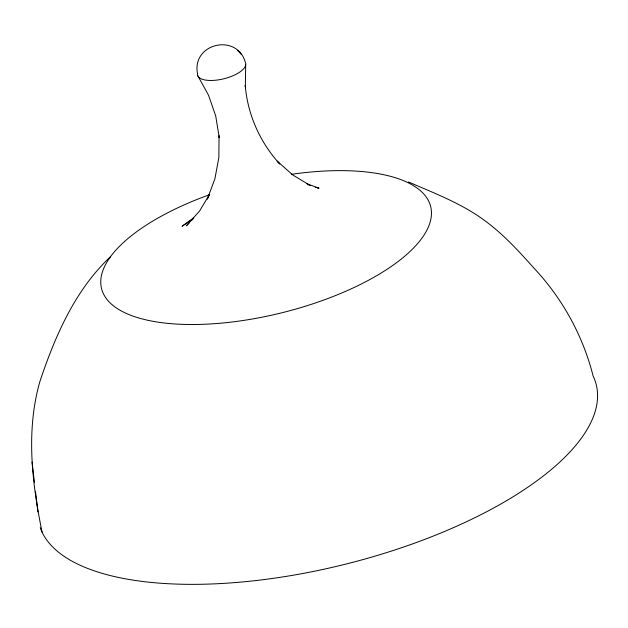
<?xml version="1.0" encoding="UTF-8"?>
<svg xmlns="http://www.w3.org/2000/svg" width="628" height="628" viewBox="0 0 628 628"><rect width="100%" height="100%" fill="white"/><g stroke="black" fill="none" stroke-linecap="round" stroke-linejoin="round"><path stroke-width="0.94" d="M245.689 65.077L245.352 86.782L245.195 85.471M209.399 194.727L207.319 199.139L214.909 178.799L218.85 157.502L219.046 135.789L219.274 137.744L215.71 115.944L208.52 95.189L197.906 75.972M209.328 194.664L199.61 210.953L186.367 225.829L189.028 223.128M110.497 256.711C74.991 290.026 55.083 336.106 39.909 381.486C25.764 430.73 31.997 482.799 42.076 532.152M191.689 220.428L193.683 218.403M193.416 218.018L182.104 226.237L189.907 221.04M315.311 187.285L318.145 187.686M317.156 187.913L319.032 188.235L306.495 183.588M408.545 181.947C434.914 193.495 462.239 203.684 485.452 221.142C503.86 234.715 519.254 251.687 534.436 268.658C562.625 298.779 583.012 335.988 593.115 375.991A287.153 113.582 -14 0 1 361.54 559.972A287.153 113.582 -14 0 1 40.231 527.716M307.956 184.538L310.499 185.653L292.734 174.929L277.176 161.145L279.782 163.994C260.094 142.517 247.722 114.822 245.265 85.761M197.608 73.421A24.743 9.789 -14 0 0 222.799 79.034A24.743 9.789 -14 0 0 245.391 62.517C237.298 32.939 192.168 43.049 197.388 73.036M237.8 50.578L239.456 52.391M239.708 52.658L241.474 54.589M32.052 462.027L34.454 482.351M35.498 491.316L37.931 511.914M291.525 174.294A169.591 67.078 -14 0 1 410.524 250.996A169.591 67.078 -14 0 1 140.46 318.467A169.591 67.078 -14 0 1 208.889 194.939"/></g></svg>
